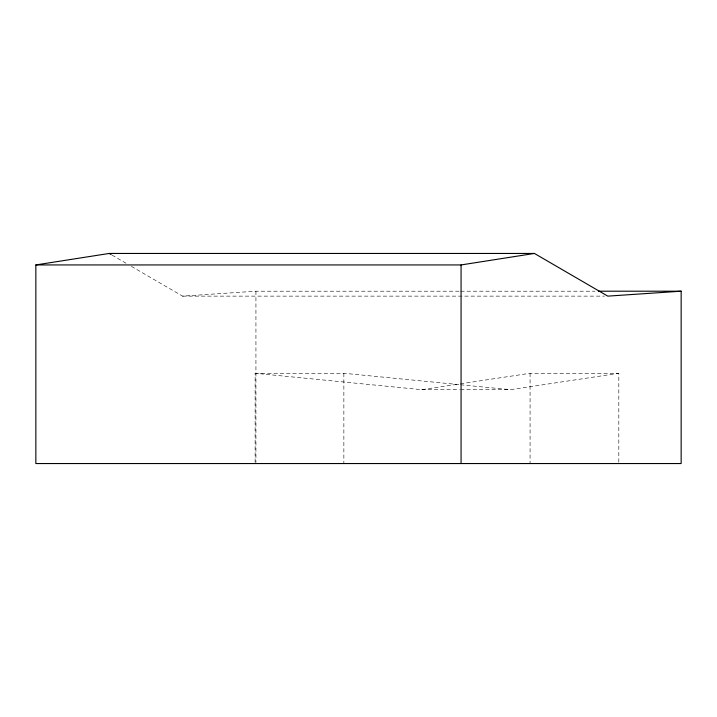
<?xml version="1.0" encoding="UTF-8"?>
<svg xmlns="http://www.w3.org/2000/svg" width="717" height="717" viewBox="0 0 717 717"><rect width="100%" height="100%" fill="white"/><g stroke="black" fill="none" stroke-linecap="round" stroke-linejoin="round"><path stroke-width="0.54" stroke-dasharray="3.58 2.69" d="M255.127 462.438L255.127 373.27L421.704 389.69L459.301 383.989M460.404 383.828L530.069 373.27L618.816 373.27L618.816 462.438M460.52 389.69L510.441 389.69L618.816 373.27M131.408 266.365L182.566 296.13L255.933 291.201L459.588 291.201M460.708 291.201L594.985 291.201M182.566 296.13L604.431 296.13M255.127 373.27L343.864 373.27L459.355 384.653M421.704 389.69L459.418 389.69M460.466 384.76L510.441 389.69M112.103 255.135L126.586 263.56M530.069 373.27L530.069 463.549M343.864 373.27L343.864 463.549M255.933 291.201L255.933 462.429"/><path stroke-width="1.08" d="M35.85 264.94L109.208 253.451L534.434 253.451L607.792 296.13L681.15 291.201L681.15 463.549L35.85 463.549L35.85 264.94L461.067 264.94L534.434 253.451M598.345 291.201L681.15 291.201M109.208 253.451L111.144 254.571M461.067 264.94L461.067 463.549"/></g></svg>
